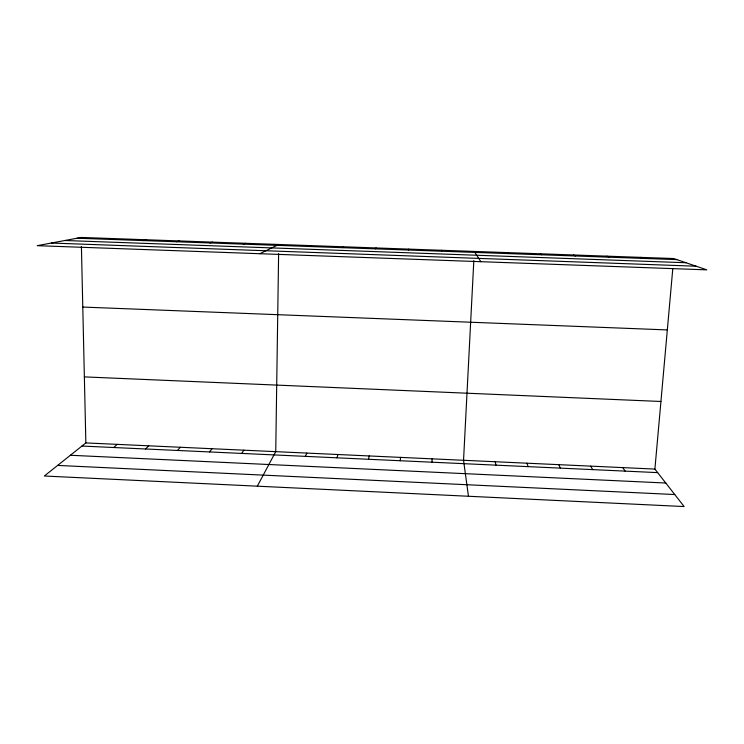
<?xml version="1.0" encoding="UTF-8"?>
<svg xmlns="http://www.w3.org/2000/svg" width="744" height="744" viewBox="0 0 744 744"><rect width="100%" height="100%" fill="white"/><g stroke="black" fill="none" stroke-linecap="round" stroke-linejoin="round"><path stroke-width="1.12" d="M278.619 253.602L275.736 451.645L257.322 486.176M473.826 260.642L463.54 460.285L468.469 496.257M400.263 460.741L400.542 457.383M654.897 469.083L85.858 442.922L44.342 476.011L684.136 506.552L654.897 469.083L672.799 268.649M368.55 459.271L369.201 455.942M408.502 250.04L408.689 249.11M336.93 457.82L337.943 454.51M305.412 456.36L306.788 453.077M375.46 248.859L376.046 247.947M241.726 453.422L243.837 450.176M209.557 451.943L212.04 448.716M177.5 450.464L180.346 447.265M145.536 448.985L148.754 445.805M342.519 247.687L343.514 246.785M113.683 447.516L117.254 444.363M309.699 246.515L311.076 245.632M259.879 253.713L278.749 244.478M243.372 244.153L245.557 243.297M209.892 242.953L212.468 242.116M176.514 241.763L179.49 240.944M143.248 240.582L146.615 239.773M110.103 239.401L113.86 238.61M77.06 238.219L676.808 259.609M64.84 240.507L685.977 262.734M51.327 243.037L696.142 266.213M82.779 307.058L667.331 329.927M84.37 376.892L660.932 401.481M81.933 446.047L657.659 472.617M70.373 455.263L665.778 483.023M57.623 465.418L674.761 494.537M640.193 257.35L642.881 258.391M606.797 256.159L609.066 257.192M573.503 254.978L575.363 255.992M540.33 253.797L541.762 254.792M507.259 252.616L508.282 253.592M622.756 467.604L625.127 471.11M474.291 251.444L480.866 261.693M590.708 466.125L592.698 469.622M558.763 464.656L560.371 468.125M526.919 463.196L528.147 466.637M495.179 461.736L496.025 465.158M441.443 250.272L441.648 251.221M431.994 458.834L432.087 462.21M81.412 246.487L85.858 442.922M81.208 237.448L37.2 245.678L706.8 269.849L673.701 258.54L81.208 237.448"/></g></svg>
